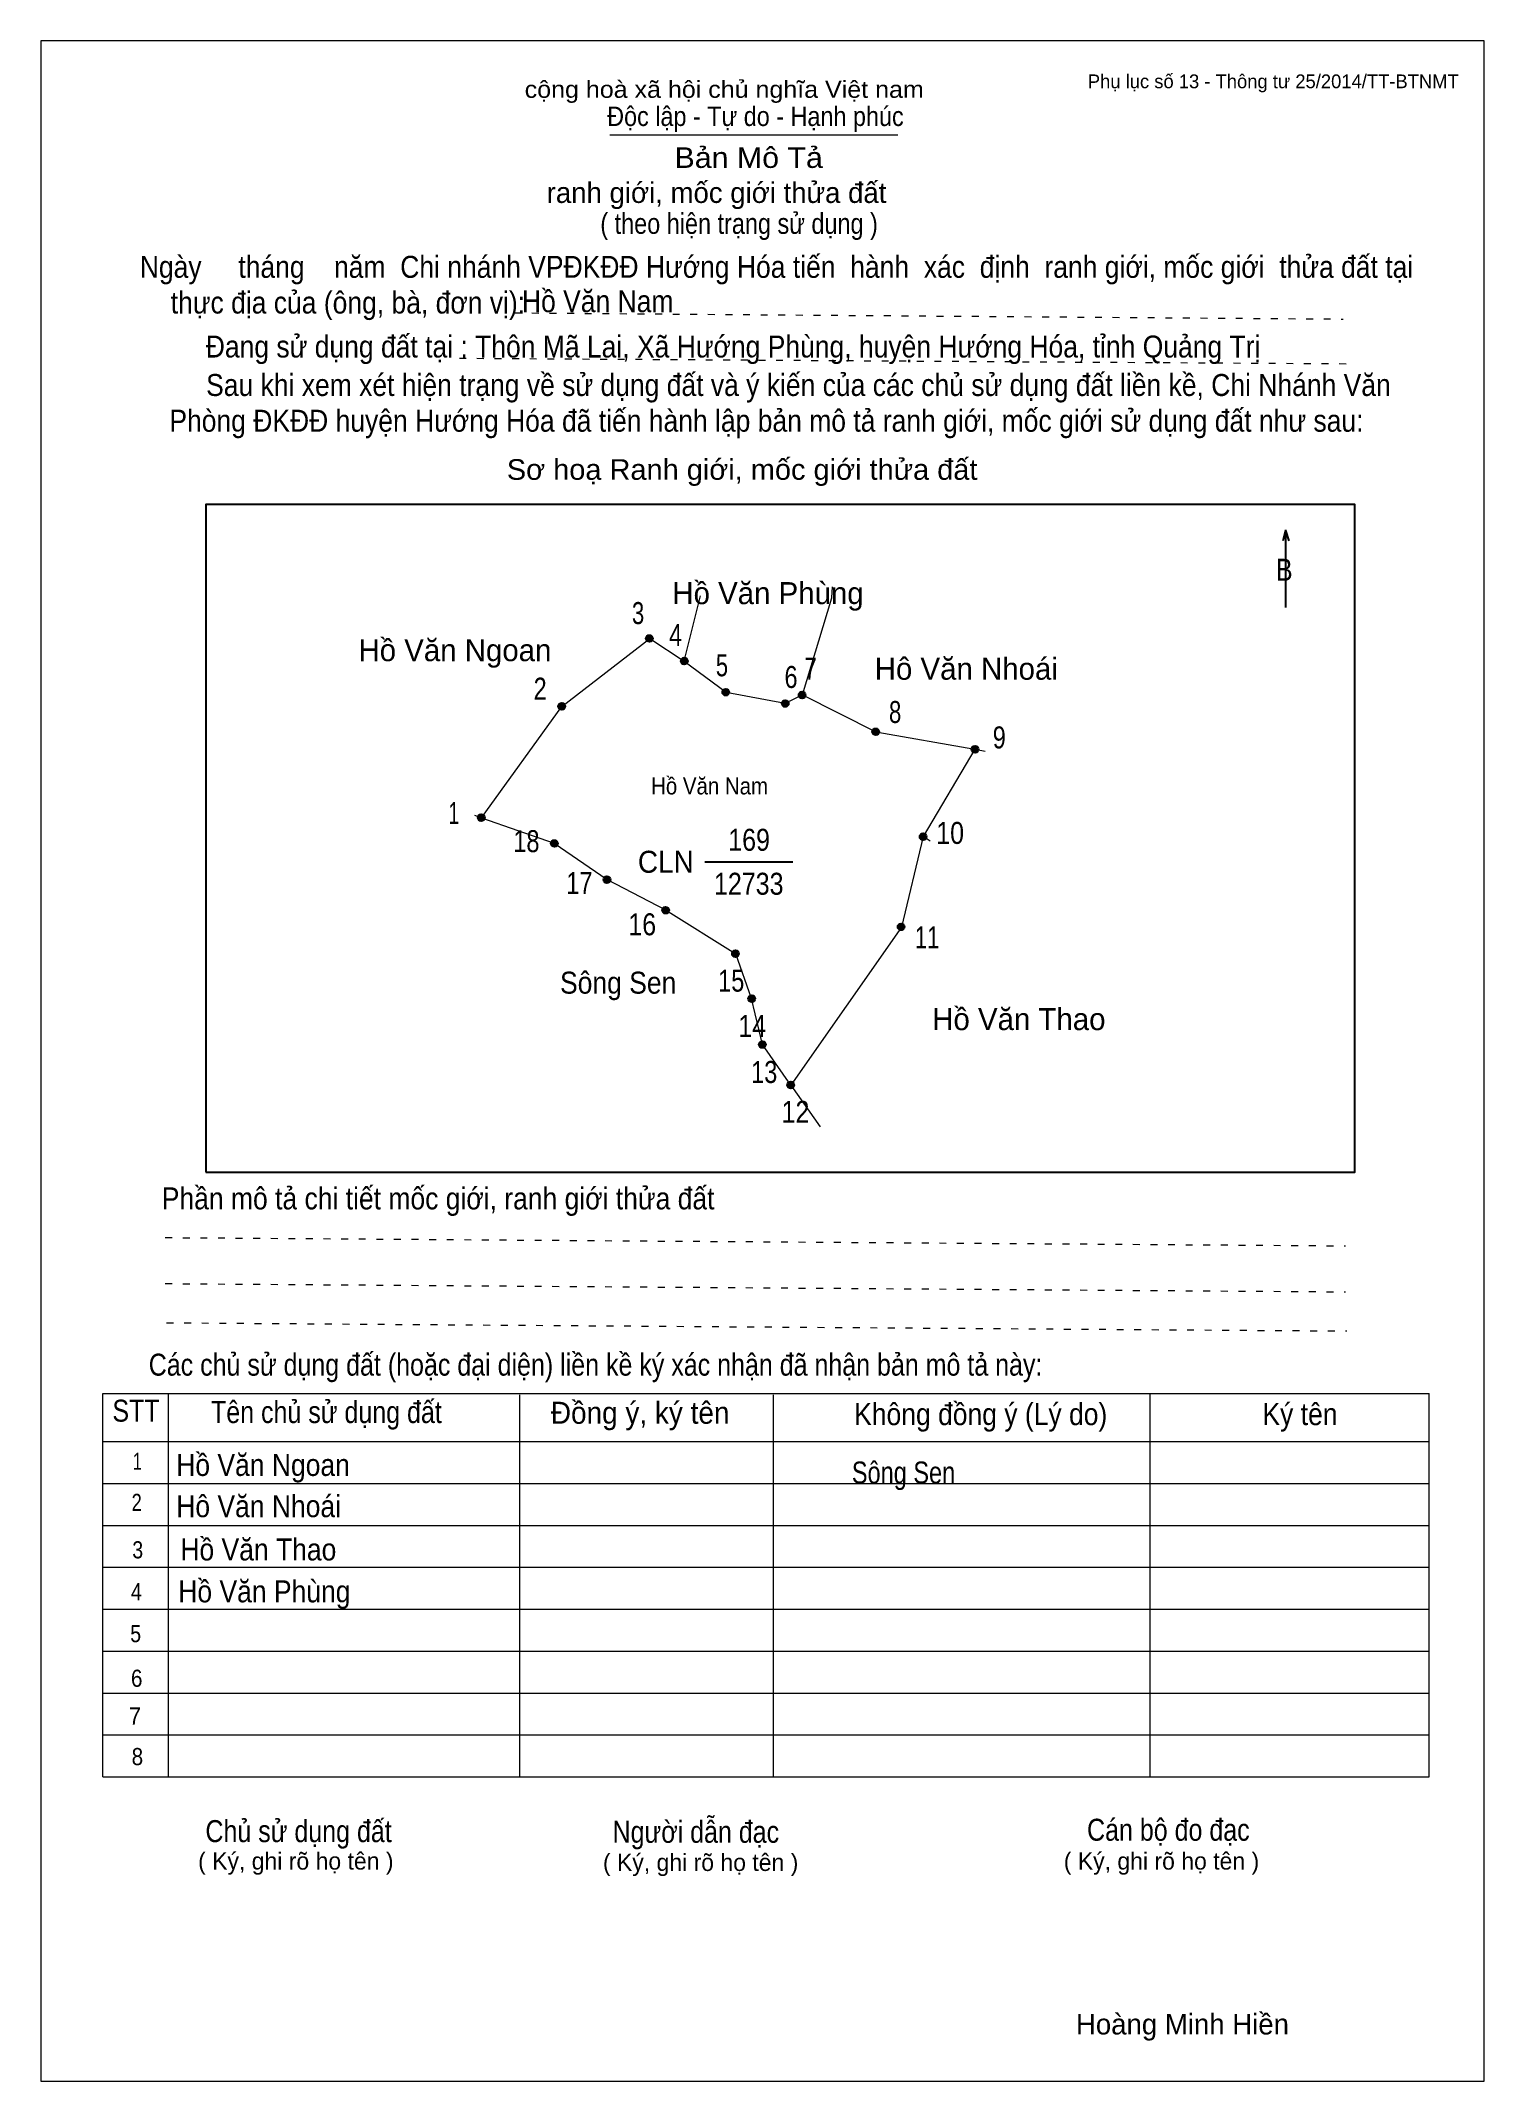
# Model space of a CAD drawing. Header units: centimetres. Extents: x 0 to 21, y 0 to 29.7.
import ezdxf
from ezdxf.enums import TextEntityAlignment as Align

# ---------------------------------------------------------------- set-up
doc = ezdxf.new("R2010")
doc.units = ezdxf.units.CM
doc.header["$LTSCALE"] = 0.13
doc.linetypes.add('DOTTED', pattern=[1.5, 0.3, -1.2])
for name, color, linetype, lineweight in [('1', 7, 'Continuous', 13), ('32', 7, 'Continuous', 25), ('33', 7, 'Continuous', 25), ('6', 7, 'Continuous', 13), ('62', 7, 'Continuous', 13)]:
    doc.layers.add(name, color=color, linetype=linetype, lineweight=lineweight)
for name, color, linetype in [('2', 7, 'Continuous'), ('34', 7, 'Continuous'), ('63', 7, 'Continuous')]:
    doc.layers.add(name, color=color, linetype=linetype)

msp = doc.modelspace()

# ---------------------------------------------------------------- hatches: boundary and pattern name
at = {"layer": '32'}
for points in [[(8.9047, 21.0002, 1), (8.8047, 21.0002, 1)], [(9.4126, 20.671, 1), (9.3126, 20.671, 1)], [(10.0158, 20.2183, 1), (9.9158, 20.2183, 1)], [(11.127, 20.1772, 1), (11.027, 20.1772, 1)], [(7.629, 20.0126, 1), (7.529, 20.0126, 1)], [(10.88, 20.0537, 1), (10.78, 20.0537, 1)], [(12.1969, 19.6422, 1), (12.0969, 19.6422, 1)], [(13.6418, 19.3854, 1), (13.5418, 19.3854, 1)], [(6.4582, 18.3916, 1), (6.3582, 18.3916, 1)], [(12.887, 18.1146, 1), (12.787, 18.1146, 1)], [(7.5216, 18.0167, 1), (7.4216, 18.0167, 1)], [(8.2862, 17.4891, 1), (8.1862, 17.4891, 1)], [(9.1409, 17.0455, 1), (9.0409, 17.0455, 1)], [(12.5673, 16.8027, 1), (12.4673, 16.8027, 1)], [(10.1566, 16.4121, 1), (10.0566, 16.4121, 1)], [(10.3928, 15.7578, 1), (10.2928, 15.7578, 1)], [(10.5484, 15.0899, 1), (10.4484, 15.0899, 1)], [(10.9611, 14.5002, 1), (10.8611, 14.5002, 1)]]:
    msp.add_hatch(color=256, dxfattribs=at).paths.add_polyline_path(points)

# ---------------------------------------------------------------- linework, layer by layer
at = {"layer": '1'}
msp.add_lwpolyline([(21, 0), (21, 29.7), (0, 29.7), (0, 0)], close=True, dxfattribs=at)
at = {"layer": '32'}
for centre in [(8.8547, 21.0002), (9.3626, 20.671), (9.9658, 20.2183), (11.077, 20.1772), (7.579, 20.0126), (10.83, 20.0537), (12.1469, 19.6422), (13.5918, 19.3854), (6.4082, 18.3916), (12.837, 18.1146), (7.4716, 18.0167), (8.2362, 17.4891), (9.0909, 17.0455), (12.5173, 16.8027), (10.1066, 16.4121), (10.3428, 15.7578), (10.4984, 15.0899), (10.9111, 14.5002)]:
    msp.add_circle(centre, 0.05, dxfattribs=at)
at = {"layer": '33'}
msp.add_line((9.66, 17.75), (10.94, 17.75), dxfattribs=at)
at = {"layer": '6'}
for p, q in [((9.36, 20.67), (9.6, 21.62)), ((13.59, 19.39), (12.84, 18.12)), ((13.59, 19.39), (13.74, 19.36)), ((6.31, 18.43), (6.41, 18.39)), ((12.94, 18.05), (12.84, 18.12)), ((10.91, 14.5), (11.34, 13.89))]:
    msp.add_line(p, q, dxfattribs=at)
for points in [[(11.08, 20.18), (11.51, 21.59), (11.52, 21.75)], [(6.41, 18.39), (7.58, 20.01), (8.86, 21), (9.36, 20.67)], [(9.36, 20.67), (9.97, 20.22), (10.83, 20.06), (11.08, 20.18)], [(11.08, 20.18), (12.15, 19.64), (13.59, 19.39)], [(6.41, 18.39), (7.47, 18.02), (8.24, 17.49), (9.09, 17.05), (10.11, 16.41)], [(12.84, 18.12), (12.52, 16.8), (10.91, 14.5)], [(10.91, 14.5), (10.5, 15.09), (10.34, 15.76), (10.11, 16.41)]]:
    msp.add_lwpolyline(points, dxfattribs=at)
at = {"layer": '62'}
for p, q in [((8.28, 28.33), (12.47, 28.33)), ((0.9, 10.01), (20.2, 10.01)), ((0.9, 4.43), (0.9, 10.01)), ((1.86, 4.43), (1.86, 10.01)), ((6.97, 4.43), (6.97, 9.99)), ((10.66, 4.43), (10.66, 9.99)), ((16.14, 4.43), (16.14, 10.01)), ((20.2, 4.43), (20.2, 10.01)), ((0.9, 9.31), (20.2, 9.31)), ((0.9, 8.7), (20.2, 8.7)), ((0.9, 8.09), (20.2, 8.09)), ((0.9, 7.48), (20.2, 7.48)), ((0.9, 6.87), (20.2, 6.87)), ((0.9, 6.26), (20.2, 6.26)), ((0.9, 5.65), (20.2, 5.65)), ((0.9, 5.04), (20.2, 5.04)), ((0.9, 4.43), (20.2, 4.43))]:
    msp.add_line(p, q, dxfattribs=at)
at = {"layer": '62', "linetype": 'DOTTED'}
for p, q in [((6.89, 25.74), (18.95, 25.65)), ((6.09, 25.08), (19.04, 25)), ((1.81, 12.28), (18.98, 12.16)), ((1.81, 11.61), (18.98, 11.49)), ((1.83, 11.04), (19, 10.92))]:
    msp.add_line(p, q, dxfattribs=at)
at = {"layer": '62', "lineweight": 25}
for p, q in [((18.11, 22.58), (18.11, 21.45)), ((18.11, 22.57), (18.07, 22.42)), ((18.11, 22.57), (18.16, 22.42))]:
    msp.add_line(p, q, dxfattribs=at)
msp.add_lwpolyline([(2.4, 13.23), (19.12, 13.23), (19.12, 22.95), (2.4, 22.95)], close=True, dxfattribs=at)

# ---------------------------------------------------------------- texts
at = {"layer": '2', "width": 0.9}
msp.add_text('Hồ Văn Nam', height=0.2468, dxfattribs=at).set_placement((9.73, 18.73), align=Align.CENTER)
at = {"layer": '32'}
for s, width, p in [('3', 0.75, (8.69, 21.21)), ('4', 0.8, (9.235, 20.89)), ('5', 0.75, (9.91, 20.45)), ('6', 0.8, (10.915, 20.28)), ('7', 0.75, (11.2, 20.4)), ('2', 0.8, (7.265, 20.11)), ('8', 0.75, (12.43, 19.77)), ('9', 0.8, (13.945, 19.4)), ('1', 0.65, (6.01, 18.3)), ('18', 0.8, (7.065, 17.89)), ('10', 0.85, (13.23, 18.01)), ('17', 0.8, (7.835, 17.28)), ('16', 0.85, (8.75, 16.68)), ('11', 0.75, (12.895, 16.49)), ('15', 0.8, (10.045, 15.86)), ('14', 0.85, (10.35, 15.2)), ('13', 0.8, (10.525, 14.53)), ('12', 0.85, (10.98, 13.95))]:
    msp.add_text(s, height=0.32, dxfattribs=dict(at, width=width)).set_placement(p, align=Align.CENTER)
at = {"layer": '33'}
for s, p in [('Hồ Văn Phùng', (10.58, 21.5)), ('Hồ Văn Ngoan', (6.025, 20.67)), ('Hô Văn Nhoái', (13.465, 20.4)), ('Hồ Văn Thao', (14.23, 15.3))]:
    msp.add_text(s, height=0.32, dxfattribs=at).set_placement(p, align=Align.CENTER)
for s, width, p in [('169', 0.85, (10.305, 17.91)), ('12733', 0.85, (10.3, 17.27)), ('Sông Sen', 0.9, (8.4, 15.83))]:
    msp.add_text(s, height=0.32, dxfattribs=dict(at, width=width)).set_placement(p, align=Align.CENTER)
at = {"layer": '33', "width": 0.95}
msp.add_text('CLN', height=0.32, dxfattribs=at).set_placement((9.5, 17.59), align=Align.RIGHT)
at = {"layer": '34'}
for s, width, p in [('Hồ Văn Nam', 0.9, (7, 25.75)), ('Hồ Văn Ngoan', 0.9, (1.97, 8.81)), ('Sông Sen', 0.8, (11.8, 8.7)), ('Hô Văn Nhoái', 0.9, (1.97, 8.21)), ('Hồ Văn Thao', 0.9, (2.03, 7.58)), ('Hồ Văn Phùng', 0.9, (2, 6.97))]:
    msp.add_text(s, height=0.32, dxfattribs=dict(at, width=width)).set_placement(p)
at = {"layer": '62'}
for s, height, width, p in [('cộng hoà xã hội chủ nghĩa Việt nam', 0.2474, 1.1, (7.04, 28.87)), ('Độc lập - Tự do - Hạnh phúc', 0.2828, 0.9, (8.24, 28.46)), ('Bản Mô Tả', 0.3, 1.1, (9.22, 27.85)), ('( theo hiện trạng sử dụng )', 0.3, 0.85, (8.14, 26.89)), ('Ngày     tháng    năm  Chi nhánh VPĐKĐĐ Hướng Hóa tiến  hành  xác  định  ranh giới, mốc giới  thửa đất tại ', 0.32, 0.9, (1.44, 26.25)), ('thực địa của (ông, bà, đơn vị): ', 0.32, 0.9, (1.89, 25.73)), ('Đang sử dụng đất tại : Thôn Mã Lai, Xã Hướng Phùng, huyện Hướng Hóa, tỉnh Quảng Trị', 0.32, 0.9, (2.4, 25.09)), ('     Sau khi xem xét hiện trạng về sử dụng đất và ý kiến của các chủ sử dụng đất liền kề, Chi Nhánh Văn ', 0.32, 0.9, (1.87, 24.53)), ('Phòng ĐKĐĐ huyện Hướng Hóa đã tiến hành lập bản mô tả ranh giới, mốc giới sử dụng đất như sau:', 0.32, 0.9, (1.87, 24.01)), ('Sơ hoạ Ranh giới, mốc giới thửa đất', 0.3, 1.05, (6.78, 23.31)), ('B', 0.32, 0.85, (17.97, 21.84)), ('Phần mô tả chi tiết mốc giới, ranh giới thửa đất ', 0.32, 0.9, (1.76, 12.69)), ('Các chủ sử dụng đất (hoặc đại diện) liền kề ký xác nhận đã nhận bản mô tả này:', 0.32, 0.85, (1.57, 10.27))]:
    msp.add_text(s, height=height, dxfattribs=dict(at, width=width)).set_placement(p)
msp.add_text('ranh giới, mốc giới thửa đất', height=0.3, dxfattribs=at).set_placement((7.36, 27.34))
for s, height, width, p in [('STT', 0.32, 0.85, (1.385, 9.6)), ('Tên chủ sử dụng đất', 0.32, 0.85, (4.155, 9.58)), ('Đồng ý, ký tên', 0.32, 0.95, (8.72, 9.57)), ('Không đồng ý (Lý do)', 0.32, 0.9, (13.675, 9.55)), ('Ký tên', 0.32, 0.9, (18.32, 9.55)), ('1', 0.25, 0.7, (1.405, 8.9)), ('2', 0.25, 0.8, (1.395, 8.3)), ('3', 0.25, 0.85, (1.41, 7.61)), ('4', 0.25, 0.85, (1.39, 7)), ('5', 0.25, 0.85, (1.38, 6.39)), ('6', 0.25, 0.9, (1.395, 5.74)), ('7', 0.25, 0.95, (1.37, 5.19)), ('8', 0.25, 0.9, (1.405, 4.6)), ('Người dẫn đạc', 0.32, 0.85, (9.53, 3.47)), ('Chủ sử dụng đất', 0.32, 0.85, (3.75, 3.48)), ('Cán bộ đo đạc', 0.32, 0.85, (16.405, 3.5))]:
    msp.add_text(s, height=height, dxfattribs=dict(at, width=width)).set_placement(p, align=Align.CENTER)
for p in [(3.71, 3.08), (9.6, 3.06), (16.305, 3.08)]:
    msp.add_text('( Ký, ghi rõ họ tên )', height=0.25, dxfattribs=at).set_placement(p, align=Align.CENTER)
at = {"layer": '63'}
msp.add_text('Phụ lục số 13 - Thông tư 25/2014/TT-BTNMT', height=0.2, dxfattribs=at).set_placement((20.63, 29.01), align=Align.RIGHT)
msp.add_text('Hoàng Minh Hiền', height=0.3, dxfattribs=at).set_placement((16.61, 0.68), align=Align.CENTER)

doc.saveas('drawing.dxf')
